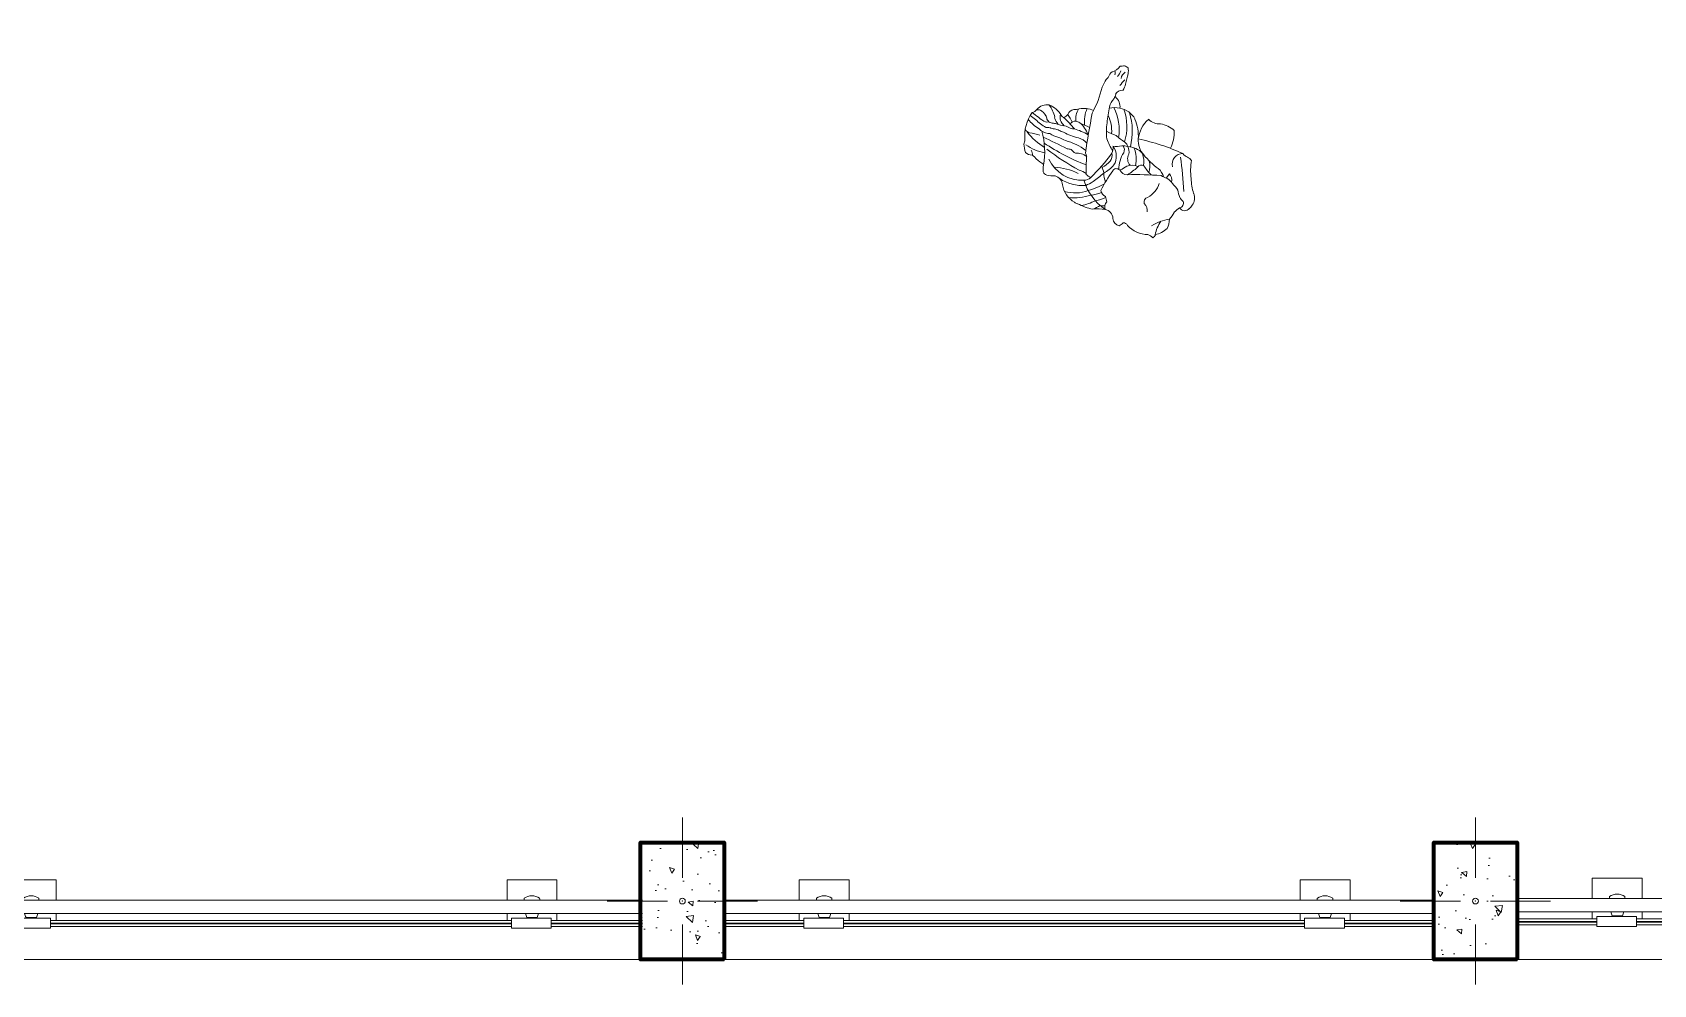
# Model space of a CAD drawing. Header units: millimetres. Extents: x 1 to 121, y 0 to 90.
# Drawn here: x 36.991 to 41.846, y 57.423 to 60.275 of the extents above; entities that cross this region are included whole.
import ezdxf

# ---------------------------------------------------------------- set-up
doc = ezdxf.new("R2010")
doc.units = ezdxf.units.MM
for name, color, linetype, lineweight in [('05', 152, 'Continuous', 50), ('A-FLOR-HRAL', 11, 'Continuous', 9), ('COLUMNAS 50', 32, 'Continuous', 70), ('Cotas varias El', 253, 'Continuous', 13), ('GRAFO 0 BLANCO', 7, 'Continuous', 0), ('GRAFO 02', 7, 'Continuous', 20), ('MOBILIARIO_Pluma_Nº__41', 7, 'Continuous', 20), ('PERSONAS', 8, 'Continuous', 0)]:
    doc.layers.add(name, color=color, linetype=linetype, lineweight=lineweight)
doc.layers.add('MOBILIARIO_Pluma_Nº__61', color=7, linetype='Continuous', lineweight=20, true_color=0x6a6a6a)

# ---------------------------------------------------------------- blocks, each defined once
blk = doc.blocks.new('columna pasillos')
at = {"layer": 'GRAFO 0 BLANCO'}
h = blk.add_hatch(dxfattribs=at)
h.set_pattern_fill('AR-CONC', color=256, scale=0.024, angle=-90)
h.set_pattern_definition([(320, (0, 0), (-0.015060515, -0.17214244), [0.018, -0.198]), (265, (0, 0), (0.18052611, 0.03330032), [0.0144, -0.1584]), (10.45144, (-0.00126, -0.01435), (0.1654656, -0.13884213), [0.01529765, -0.16827411]), (316.1842, (0.048, -7e-10), (-0.03972463, -0.25613792), [0.027, -0.297]), (6.63563, (0.0447, -0.02134), (0.23378846, -0.22431887), [0.02294648, -0.2524113]), (261.18416, (0.048, -7e-10), (0.23378846, -0.22431887), [0.0216, -0.2376]), (291, (0.036, -0.024), (-0.096628536, -0.14325769), [0.018, -0.198]), (236, (0.036, -0.024), (0.17403601, -0.05839568), [0.0144, -0.1584]), (341.45144, (0.02795, -0.03594), (0.07740747, -0.20165337), [0.01529765, -0.16827411]), (307.5, (0, 0), (0.079894525, -0.002918366), [0, -0.15648, 0, -0.1608, 0, -0.159]), (277.5, (0, 0), (0.09465881, -0.06313669), [0, -0.09168, 0, -0.15288, 0, -0.0606]), (237.5, (7e-10, 0.05352), (-0.005413171, -0.128117385), [0, -0.06, 0, -0.1872, 0, -0.2484]), (227.5, (1e-09, 0.07752), (0.024025194, -0.13996468), [0, -0.078, 0, -0.12432, 0, -0.1764])])
h.paths.add_polyline_path([(-235.5347, 35.024), (-235.7847, 35.024), (-235.7847, 34.674), (-235.5347, 34.674)])
h.paths.add_polyline_path([(-235.651, 34.849, -1), (-235.6684, 34.849, -1)], flags=16)
at = {"layer": 'COLUMNAS 50', "color": 1, "linetype": 'Continuous', "lineweight": 9}
for p, q in [((-235.6597, 35.099), (-235.6597, 34.919)), ((-235.7047, 34.849), (-235.8847, 34.849)), ((-235.6147, 34.849), (-235.4347, 34.849)), ((-235.6597, 34.779), (-235.6597, 34.599))]:
    blk.add_line(p, q, dxfattribs=at)
at = {"layer": 'COLUMNAS 50', "linetype": 'Continuous'}
blk.add_lwpolyline([(-235.7847, 35.024), (-235.5347, 35.024), (-235.5347, 34.674), (-235.7847, 34.674)], close=True, dxfattribs=at)
at = {"layer": 'COLUMNAS 50', "color": 1, "linetype": 'Continuous', "lineweight": 9}
blk.add_circle((-235.6597, 34.849), 0.00871, dxfattribs=at)
blk.add_point((-235.6597, 34.849), dxfattribs=at)
blk = doc.blocks.new('A$C64873CB9')
at = {"layer": 'MOBILIARIO_Pluma_Nº__41', "linetype": 'Continuous', "lineweight": 0, "true_color": 0x000000}
h = blk.add_hatch(color=18, dxfattribs=at)
h.paths.add_polyline_path([(0.1, 1.2), (0.1, 1.2), (0.1, 1.2), (0.1, 1.2), (0.1, 1.2), (0.1, 1.1), (0.1, 1.1), (0.1, 1.1), (0, 1.1), (0, 1.1), (0, 1), (0, 1), (0, 0.9), (0, 0.8), (0, 0.8), (0.1, 0.7), (0.1, 0.7), (0.1, 0.7), (0.2, 0.7), (0.3, 0.7), (0.3, 0.7), (0.3, 0.8), (0.4, 0.8), (0.4, 0.8), (0.4, 0.9), (0.4, 0.9), (0.4, 1), (0.3, 1.1), (0.3, 1.1), (0.3, 1.1), (0.3, 1.1), (0.3, 1.1), (0.3, 1.1), (0.3, 1.1), (0.3, 1.1), (0.3, 1.1), (0.3, 1.1), (0.3, 1.1), (0.3, 1.1), (0.3, 1.1), (0.3, 1.1), (0.3, 1.1), (0.3, 1.1), (0.3, 1.1), (0.3, 1.1), (0.3, 1.1), (0.3, 1.1), (0.3, 1.1), (0.3, 1.1), (0.3, 1.1), (0.3, 1.1), (0.3, 1.1), (0.3, 1.1), (0.3, 1.1), (0.3, 1.1), (0.3, 1.1), (0.3, 1.1), (0.3, 1.1), (0.3, 1.1), (0.3, 1.2), (0.3, 1.2), (0.3, 1.2), (0.3, 1.2), (0.3, 1.2), (0.3, 1.2), (0.3, 1.2), (0.3, 1.2), (0.3, 1.2), (0.3, 1.3), (0.3, 1.3), (0.3, 1.3), (0.3, 1.3), (0.3, 1.3), (0.3, 1.3), (0.3, 1.3), (0.3, 1.3), (0.2, 1.3), (0.2, 1.4), (0.1, 1.3), (0.1, 1.3), (0.1, 1.3), (0.1, 1.3), (0.1, 1.2), (0.1, 1.2), (0.1, 1.2), (0.1, 1.2), (0.1, 1.2)])
h.paths.add_polyline_path([(0.1, 1.2), (0.1, 1.3), (0.1, 1.3), (0.1, 1.3), (0.1, 1.3), (0.2, 1.3), (0.2, 1.3), (0.2, 1.3), (0.2, 1.3), (0.2, 1.3), (0.2, 1.3), (0.2, 1.3), (0.2, 1.3), (0.2, 1.3), (0.2, 1.3), (0.2, 1.3), (0.2, 1.3), (0.3, 1.2), (0.3, 1.2), (0.2, 1.2), (0.2, 1.2), (0.2, 1.1), (0.2, 1.1), (0.2, 1.1), (0.2, 1.1), (0.2, 1.1), (0.2, 1.1), (0.2, 1.1), (0.2, 1.1), (0.2, 1), (0.2, 1), (0.2, 1.1), (0.2, 1.1), (0.1, 1.1), (0.1, 1.1), (0.1, 1.1), (0.1, 1.1), (0.1, 1.1), (0.1, 1.1), (0.1, 1.1), (0.1, 1.1), (0.1, 1.1), (0.1, 1.1), (0.2, 1.1), (0.1, 1.2)], flags=0)
for points in [[(0.1, 0), (0.1, 0), (0.1, 0), (0.1, 0), (0.1, 0), (0.1, 0), (0.2, 0), (0.2, 0), (0.2, 0), (0.2, 0.1), (0.2, 0.1), (0.2, 0.1), (0.2, 0.1), (0.2, 0.1), (0.2, 0.1), (0.2, 0.1), (0.2, 0.1), (0.2, 0.1), (0.2, 0.1), (0.2, 0.1), (0.2, 0.1), (0.2, 0.1), (0.2, 0.1), (0.1, 0.1), (0.1, 0.1), (0.1, 0.1), (0.1, 0.1), (0.1, 0.1), (0.1, 0.1), (0.1, 0.1), (0.1, 0.1), (0.1, 0.1), (0.1, 0.1), (0.1, 0.1), (0.1, 0.1), (0.1, 0.1)], [(0.2, 1.2), (0.2, 1.2), (0.2, 1.2), (0.2, 1.2)], [(0.2, 0.1), (0.2, 0.1), (0.2, 0), (0.2, 0), (0.2, 0), (0.2, 0), (0.2, 0), (0.3, 0), (0.3, 0.1), (0.2, 0.1), (0.2, 0.1), (0.2, 0.1), (0.2, 0.1), (0.2, 0.1), (0.2, 0.1), (0.2, 0.1), (0.2, 0.1), (0.2, 0.1), (0.2, 0.1), (0.2, 0.1), (0.2, 0.1), (0.2, 0.1), (0.2, 0.1), (0.2, 0.1), (0.2, 0.1), (0.2, 0.1), (0.2, 0.1), (0.2, 0.1), (0.2, 0.1), (0.2, 0.1), (0.2, 0.1), (0.2, 0.1), (0.2, 0.1), (0.2, 0.1), (0.2, 0.1), (0.2, 0.1), (0.2, 0.1)]]:
    blk.add_hatch(color=18, dxfattribs=at).paths.add_polyline_path(points)
at = {"layer": 'MOBILIARIO_Pluma_Nº__61', "linetype": 'Continuous', "lineweight": 0, "true_color": 0x353535}
for points in [[(0.1, 0.7), (0, 0.7), (0, 0.7), (0, 0.6), (0, 0.6), (0, 0.6), (0, 0.5), (0, 0.5), (0, 0.5), (0, 0.5), (0, 0.5), (0, 0.5), (0, 0.5), (0.1, 0.5), (0.1, 0.5), (0.1, 0.5), (0.1, 0.5), (0.1, 0.5), (0.2, 0.5), (0.2, 0.5), (0.2, 0.4), (0.2, 0.4), (0.2, 0.3), (0.2, 0.3), (0.2, 0.2), (0.2, 0.2), (0.2, 0.2), (0.2, 0.1), (0.2, 0.1), (0.2, 0.1), (0.2, 0.1), (0.2, 0.1), (0.2, 0.1), (0.2, 0.1), (0.2, 0.1), (0.2, 0.1), (0.2, 0.1), (0.2, 0.1), (0.2, 0.1), (0.2, 0.1), (0.2, 0.1), (0.2, 0.1), (0.2, 0.1), (0.2, 0.1), (0.2, 0.1), (0.2, 0.1), (0.2, 0.1), (0.2, 0.1), (0.2, 0.1), (0.2, 0.1), (0.2, 0.1), (0.2, 0.1), (0.2, 0.1), (0.2, 0.1), (0.2, 0.1), (0.2, 0.1), (0.2, 0.1), (0.2, 0.1), (0.2, 0.1), (0.3, 0.2), (0.3, 0.2), (0.3, 0.2), (0.3, 0.3), (0.3, 0.3), (0.3, 0.3), (0.3, 0.3), (0.3, 0.3), (0.3, 0.3), (0.2, 0.3), (0.2, 0.3), (0.2, 0.4), (0.2, 0.4), (0.2, 0.4), (0.2, 0.4), (0.2, 0.4), (0.2, 0.4), (0.2, 0.4), (0.2, 0.4), (0.2, 0.4), (0.2, 0.5), (0.3, 0.5), (0.3, 0.5), (0.3, 0.5), (0.3, 0.5), (0.3, 0.5), (0.3, 0.5), (0.3, 0.5), (0.3, 0.5), (0.3, 0.5), (0.3, 0.5), (0.3, 0.5), (0.3, 0.5), (0.4, 0.5), (0.4, 0.5), (0.4, 0.6), (0.3, 0.8), (0.3, 0.7), (0.3, 0.7), (0.2, 0.7), (0.1, 0.7), (0.1, 0.7)], [(0.2, 1.2), (0.2, 1.2), (0.2, 1.3), (0.2, 1.3), (0.2, 1.2), (0.2, 1.2), (0.2, 1.2), (0.2, 1.2), (0.1, 1.2), (0.1, 1.2), (0.2, 1.2), (0.2, 1.2), (0.2, 1.2)], [(0.1, 0.3), (0.1, 0.3), (0.1, 0.3), (0.1, 0.2), (0.1, 0.2), (0.1, 0.2), (0.1, 0.1), (0.1, 0.1), (0.1, 0.1), (0.1, 0.1), (0.1, 0.1), (0.1, 0.1), (0.1, 0.1), (0.1, 0.1), (0.1, 0.1), (0.1, 0.1), (0.1, 0.1), (0.2, 0.1), (0.2, 0.1), (0.2, 0.1), (0.2, 0.1), (0.2, 0.1), (0.2, 0.1), (0.2, 0.1), (0.2, 0.1), (0.2, 0.1), (0.2, 0.1), (0.2, 0.1), (0.2, 0.1), (0.2, 0.2), (0.2, 0.2), (0.2, 0.2), (0.2, 0.3), (0.2, 0.3), (0.1, 0.3), (0.1, 0.3)], [(0.2, 1.2), (0.2, 1.2), (0.2, 1.2), (0.2, 1.2), (0.2, 1.2), (0.2, 1.2), (0.2, 1.2)]]:
    blk.add_hatch(color=250, dxfattribs=at).paths.add_polyline_path(points)
at = {"layer": 'MOBILIARIO_Pluma_Nº__61', "linetype": 'Continuous', "lineweight": 0, "true_color": 0x1a1a1a}
for points in [[(0.1, 1.3), (0.1, 1.2), (0.1, 1.2), (0.2, 1.1), (0.1, 1.1), (0.1, 1.1), (0.1, 1.1), (0.1, 1.1), (0.1, 1.1), (0.1, 1.1), (0.1, 1.1), (0.1, 1.1), (0.1, 1.1), (0.1, 1.1), (0.1, 1.1), (0.1, 1.1), (0.1, 1.1), (0.2, 1.1), (0.2, 1.1), (0.2, 1), (0.2, 1), (0.2, 1.1), (0.2, 1.1), (0.2, 1.1), (0.2, 1.1), (0.2, 1.1), (0.2, 1.1), (0.2, 1.1), (0.2, 1.1), (0.2, 1.1), (0.2, 1.1), (0.2, 1.1), (0.2, 1.1), (0.2, 1.1), (0.2, 1.1), (0.2, 1.1), (0.2, 1.2), (0.2, 1.2), (0.3, 1.2), (0.3, 1.2), (0.2, 1.3), (0.2, 1.3), (0.2, 1.3), (0.2, 1.3), (0.2, 1.3), (0.2, 1.3), (0.2, 1.3), (0.2, 1.3), (0.2, 1.3), (0.2, 1.3), (0.2, 1.3), (0.2, 1.3), (0.2, 1.3), (0.2, 1.3), (0.2, 1.3), (0.1, 1.3), (0.1, 1.3), (0.1, 1.3)], [(0.1, 0.3), (0.1, 0.3), (0.2, 0.3), (0.2, 0.3), (0.2, 0.2), (0.2, 0.3), (0.2, 0.3), (0.2, 0.3), (0.2, 0.3), (0.2, 0.3), (0.2, 0.3), (0.2, 0.3), (0.2, 0.3), (0.2, 0.3), (0.2, 0.3), (0.2, 0.3), (0.2, 0.3), (0.2, 0.3), (0.2, 0.3), (0.2, 0.4), (0.2, 0.4), (0.2, 0.5), (0.2, 0.5), (0.1, 0.5), (0.1, 0.5), (0.1, 0.5), (0.1, 0.5), (0.1, 0.4), (0.1, 0.3), (0.1, 0.3)], [(0.3, 0.3), (0.3, 0.3), (0.3, 0.3), (0.3, 0.3), (0.3, 0.3), (0.3, 0.3), (0.3, 0.4), (0.3, 0.4), (0.3, 0.5), (0.2, 0.5), (0.2, 0.4), (0.2, 0.4), (0.2, 0.4), (0.2, 0.4), (0.2, 0.4), (0.2, 0.3), (0.2, 0.3), (0.3, 0.3)]]:
    blk.add_hatch(color=250, dxfattribs=at).paths.add_polyline_path(points)
blk = doc.blocks.new('A$C11437024')
at = {"layer": 'PERSONAS'}
blk.add_line((0.1298, 0.3846), (0.1446, 0.3866), dxfattribs=at)
for centre, radius, start, end in [((0.1523, 0.4569), 0.0324, 96.882, 156.86), ((0.157, 0.4372), 0.0525, 86.4235, 99.3015), ((0.1613, 0.4732), 0.0165, 345.6512, 93.6349), ((0.8423, -0.2216), 0.971, 136.5528, 142.091), ((-0.0114, 0.5425), 0.1525, 315.7725, 331.461), ((0.0941, 0.4748), 0.0667, 320.5732, 338.2044), ((0.13, 0.4612), 0.0283, 336.6051, 6.3383), ((0.1698, 0.4584), 0.0131, 54.9373, 152.7352), ((0.1937, 0.5398), 0.0727, 256.9377, 271.9755), ((0.2238, 0.3665), 0.1044, 92.7271, 105.3168), ((0.2534, 0.4365), 0.0487, 104.2541, 135.2503), ((0.2952, 0.5685), 0.124, 231.9677, 255.9598), ((0.2276, 0.541), 0.0838, 277.7875, 305.2643), ((0.2373, 0.4119), 0.0719, 57.5211, 86.6767), ((0.2816, 0.4637), 0.0106, 61.3824, 122.437), ((0.3123, 0.47), 0.0258, 173.4969, 208.0655), ((0.2341, 0.4053), 0.0764, 356.0926, 43.5195), ((0.0829, 0.3976), 0.0214, 166.5048, 203.4343), ((-0.0429, 0.5508), 0.1816, 305.2918, 320.8274), ((0.1542, 0.383), 0.0245, 119.3554, 176.2752), ((0.1814, 0.4002), 0.0394, 166.5386, 195.544), ((0.2998, 0.4039), 0.1569, 169.5339, 177.986), ((0.2621, 0.3929), 0.0261, 126.8695, 182.2899), ((0.3204, 0.3956), 0.011, 156.0021, 231.666), ((0.0324, 0.3788), 0.0325, 350.0382, 18.4343), ((0.0857, 0.3935), 0.0294, 223.5547, 326.702), ((0.6378, 0.58), 0.6095, 199.8274, 211.8892), ((0.1844, 0.3568), 0.0438, 148.6384, 184.9699), ((0.0338, 0.3444), 0.1187, 13.4206, 22.4311), ((0.74, 0.8514), 0.7609, 219.0608, 225.985), ((0.197, 0.3311), 0.0592, 70.1892, 119.0618), ((0.2238, 0.3998), 0.0147, 242.758, 326.8439), ((0.3146, 0.351), 0.0361, 70.6357, 91.5582), ((0.3409, 0.3406), 0.0243, 132.8403, 216.4412), ((0.3076, 0.3731), 0.0224, 318.7601, 31.9717), ((0.1081, 0.2441), 0.0993, 107.6447, 136.4037), ((0.1026, 0.3126), 0.0665, 180, 216.3547), ((0.2115, 0.2544), 0.081, 127.1591, 151.1093), ((-0.0772, 0.3241), 0.22, 353.3999, 7.5471), ((0.1892, 0.2937), 0.0538, 115.3761, 149.7639), ((0.0273, 0.3544), 0.1393, 345.6784, 358.6971), ((0.175, 0.3228), 0.013, 192.9949, 281.1959), ((0.212, 0.3216), 0.0386, 197.829, 244.5816), ((0.164, 0.1245), 0.186, 75.3697, 85.8152), ((0.3631, 0.2683), 0.0762, 142.269, 153.4417), ((0.3018, 0.3376), 0.0227, 272.7271, 329.6195), ((0.1734, 0.3027), 0.1498, 330.7643, 9.0047), ((0.302, 0.2972), 0.0242, 29.4297, 60.8306), ((0.4211, 0.3962), 0.1219, 215.0772, 230.5711), ((0.3009, 0.211), 0.1006, 64.8521, 77.3012), ((0.0164, 0.2406), 0.0462, 0.3871, 44.9989), ((0.0812, 0.3039), 0.0603, 310.3644, 355.1805), ((0.1997, 0.2908), 0.0591, 177.3475, 221.1866), ((0.2189, 0.2358), 0.079, 121.1508, 157.4498), ((0.1844, 0.2418), 0.0311, 121.4204, 160.8291), ((0.1616, 0.2936), 0.026, 284.5599, 356.0299), ((0.1555, 0.3436), 0.0903, 282.4171, 312.9356), ((0.1851, 0.2177), 0.0699, 64.9856, 81.4694), ((0.1933, 0.2879), 0.0242, 341.3328, 42.2653), ((0.2398, 0.2844), 0.0239, 190.3019, 217.9766), ((0.2275, 0.2786), 0.011, 233.6076, 290.6812), ((0.1494, 0.7782), 0.5165, 279.1328, 286.0747), ((0.2062, 0.3023), 0.0661, 314.309, 335.7895), ((0.2003, 0.0478), 0.2398, 61.0834, 72.5463), ((0.2733, 0.2947), 0.023, 326.3178, 19.6838), ((0.2619, 0.2056), 0.0875, 48.538, 67.8925), ((0.261, 0.2066), 0.1045, 53.7584, 70.2621), ((0.2562, 0.1471), 0.1394, 37.5334, 62.8336), ((0.2765, 0.1587), 0.1399, 54.2091, 70.7334), ((0.2181, 0.2216), 0.1492, 15.5663, 32.6229), ((0.0693, 0.3244), 0.0837, 265.4518, 307.5184), ((0.2363, 0.1079), 0.1723, 119.7356, 151.2029), ((0.2065, 0.16), 0.1305, 131.3504, 155.6464), ((0.2112, 0.1152), 0.1348, 115.9055, 154.3103), ((0.1743, 0.2402), 0.0224, 148.781, 185.7697), ((-0.0367, 0.2002), 0.1925, 2.3082, 11.3102), ((0.2097, 0.2815), 0.0621, 208.55, 223.9591), ((0.1803, 0.2384), 0.0179, 107.8355, 171.7022), ((0.1327, 0.1859), 0.0617, 36.1707, 58.3696), ((-0.0047, 0.2794), 0.2025, 335.7301, 346.1296), ((0.2274, 0.2151), 0.0455, 102.6791, 170.8703), ((0.2092, 0.201), 0.0342, 108.6439, 141.5447), ((0.2234, 0.2141), 0.0317, 101.7939, 142.4598), ((0.267, -0.2702), 0.5082, 87.7933, 97.7647), ((0.2169, 0.1348), 0.1103, 75.4955, 90), ((0.2224, 0.1602), 0.0994, 72.4903, 92.8985), ((0.4224, 0.1477), 0.2011, 147.7455, 153.4651), ((-0.1349, 0.6478), 0.5996, 310.1776, 314.9011), ((0.2369, -0.004), 0.2594, 78.3079, 86.5936), ((0.2255, 0.2231), 0.0627, 0, 13.4204), ((0.2855, 0.2125), 0.0252, 42.5656, 87.7095), ((0.3272, 0.2238), 0.0406, 183.1962, 213.6195), ((0.2658, 0.1424), 0.1102, 65.9145, 77.5929), ((0.2368, 0.1571), 0.0989, 338.6422, 47.0988), ((0.2355, 0.1591), 0.1128, 10.1492, 48.1222), ((0.2706, 0.1648), 0.1035, 27.4718, 63.8299), ((0.2994, 0.2367), 0.0675, 323.1286, 13.7499), ((0.347, 0.2514), 0.018, 4.2079, 34.8719), ((0.1435, 0.1967), 0.0585, 163.0006, 213.7511), ((0.233, 0.1064), 0.1353, 125.1949, 160.7785), ((0.2239, 0.1204), 0.0985, 130.1736, 159.8997), ((0.0496, 0.3041), 0.1692, 305.6375, 320.3542), ((-0.3081, 0.021), 0.5, 18.6589, 21.9611), ((-1.7284, 2.9669), 3.4156, 303.4993, 305.3548), ((0.3884, 0.1918), 0.1467, 185.709, 209.861), ((0.2864, 0.1691), 0.0402, 149.0686, 162.4735), ((0.2934, 0.1932), 0.041, 184.095, 230.2534), ((-0.2218, -0.0069), 0.5353, 9.4888, 23.3549), ((-0.355, 0.0229), 0.6725, 6.4626, 15.3937), ((0.4504, 0.2524), 0.1564, 197.4007, 222.5066), ((0.3736, 0.1781), 0.0271, 138.241, 209.2502), ((0.0658, 0.0775), 0.0594, 101.0403, 119.148), ((0.0693, 0.1462), 0.0182, 215.1331, 289.7688), ((0.0958, 0.0973), 0.0378, 103.5697, 122.6766), ((0.1172, 0.1358), 0.0361, 128.2323, 183.1562), ((0.0858, 0.1866), 0.0526, 271.2396, 299.6031), ((0.1487, 0.1957), 0.0624, 210.3274, 237.4277), ((-0.2382, 0.6754), 0.6388, 303.2173, 307.2149), ((-0.0913, 0.0267), 0.3032, 16.4777, 22.0785), ((0.2638, 0.1191), 0.0647, 150.8382, 185.6631), ((0.2743, 0.1615), 0.0678, 187.5743, 205.9127), ((0.2826, 0.1634), 0.057, 177.8732, 205.7862), ((0.1302, 0.0728), 0.1207, 12.4848, 33.0401), ((0.1204, 0.1438), 0.1479, 1.0287, 6.9521), ((0.3655, 0.2034), 0.1128, 210.376, 215.9745), ((1.52, 0.5006), 1.2977, 196.2608, 199.4525), ((0.2981, 0.1096), 0.0758, 29.4773, 46.8403), ((0.2798, 0.2142), 0.1169, 307.6461, 316.7196), ((0.352, 0.1397), 0.0141, 336.5701, 31.0585), ((0.0438, 0.0685), 0.0562, 124.507, 141.2476), ((0.0458, 0.1107), 0.0463, 188.7466, 202.5395), ((0.2317, 0.3598), 0.3515, 229.4003, 231.4835), ((-0.6892, 1.3394), 1.4111, 299.7931, 300.9623), ((0.0203, 0.1306), 0.0251, 255.6781, 303.6407), ((0.0596, -0.0259), 0.1276, 100.0678, 108.0032), ((0.03, 0.2437), 0.1242, 270, 279.5267), ((0.0563, 0.0638), 0.0322, 121.667, 142.3042), ((0.0187, 0.2788), 0.2013, 283.0686, 289.9384), ((0.2265, -0.1447), 0.2724, 104.8302, 120.7083), ((0.2063, 0.1357), 0.0601, 198.5962, 236.3861), ((0.1304, 0.1782), 0.0823, 289.2467, 321.515), ((0.1622, 0.1376), 0.0546, 283.7191, 318.8892), ((0.2585, 0.1275), 0.0608, 194.0346, 205.0342), ((0.2151, 0.1118), 0.0155, 220.5977, 288.4761), ((0.372, 0.0401), 0.1696, 160.5203, 168.7249), ((0.3268, 0.1734), 0.1209, 200.0692, 209.3302), ((0.4569, 0.0798), 0.2379, 171.6953, 182.1191), ((0.2007, 0.0934), 0.0293, 22.3771, 44.9964), ((0.3023, 0.1236), 0.0768, 194.321, 207.0652), ((0.1806, 0.0446), 0.0691, 20.7924, 39.5846), ((0.2061, 0.0732), 0.0492, 16.1055, 31.5011), ((0.4866, 0.1879), 0.2358, 197.0358, 202.6239), ((0.2052, 0.0612), 0.0732, 10.7034, 29.4041), ((0.4559, -0.0409), 0.1933, 122.7719, 150.5826), ((0.1477, 0.0531), 0.1708, 351.0691, 12.7361), ((0.2234, 0.0324), 0.1218, 7.8091, 34.1238), ((0.355, 0.1175), 0.00556, 132.6025, 204.7764), ((0.2842, 0.0978), 0.068, 352.6472, 14.8567), ((0.7418, 0.1238), 0.3917, 185.0813, 186.3405), ((0.0188, 0.0476), 0.0377, 58.324, 99.0574), ((0.042, 0.1127), 0.0332, 263.9913, 293.5), ((0.0604, 0.068), 0.0152, 75.4702, 109.9821), ((0.163, 0.0631), 0.0247, 30.9716, 66.0387), ((0.1979, 0.0999), 0.0277, 240.2565, 286.0587), ((0.2101, 0.0487), 0.025, 71.6192, 100.4909), ((0.2844, 0.0451), 0.0673, 165.3979, 202.6109), ((0.2118, 0.0664), 0.00868, 330.4681, 43.7827), ((0.2058, 0.0848), 0.0287, 296.441, 6.4909), ((0.3001, 0.0083), 0.0785, 145.1412, 171.9513), ((0.2356, 0.056), 0.00283, 269.5031, 352.8759), ((0.1206, 0.0968), 0.1248, 340.7317, 349.3006), ((0.2651, 0.0808), 0.0231, 210.2533, 223.4796), ((0.1663, 0.0054), 0.1013, 28.7821, 35.9063), ((0.298, 0.1005), 0.0467, 196.9888, 213.4079), ((0.2209, 0.0513), 0.0346, 343.5061, 3.6422), ((0.2915, 0.0682), 0.0389, 201.0351, 208.5097), ((0.244, 0.0322), 0.0219, 33.4518, 52.5912), ((0.2219, 0.0456), 0.0472, 21.7031, 38.1537), ((0.2042, 0.0217), 0.0623, 359.9418, 21.2949), ((0.3481, 0.124), 0.1024, 216.4658, 222.106), ((0.215, 0.0358), 0.0603, 1.9904, 18.8225), ((0.287, 0.0788), 0.0107, 201.7989, 233.3313), ((0.2431, 0.0448), 0.0453, 359.8665, 34.1111), ((0.1394, 0.0185), 0.1513, 354.9723, 9.9377), ((0.5592, 0.1975), 0.2955, 208.1532, 213.768), ((0.3844, 0.0545), 0.0425, 139.1313, 158.894), ((0.2348, 0.134), 0.144, 321.1686, 330.2546), ((0.3377, 0.064), 0.0222, 356.0993, 47.9754), ((0.2509, 0.0376), 0.034, 212.7367, 275.9838), ((0.2936, 0.0212), 0.0456, 165.9654, 192.0593), ((0.2634, 0.0171), 0.0153, 200.8521, 240.4799), ((0.2702, 0.0276), 0.0212, 139.4023, 167.4734), ((0.2544, -0.0272), 0.0311, 61.16, 90), ((0.7762, 0.0803), 0.5131, 186.5658, 189.0013), ((0.253, 0.1079), 0.1091, 278.6684, 319.3752), ((1.3012, 0.1295), 1.03, 185.1014, 187.1139), ((0.2976, 0.0234), 0.0188, 345.4007, 31.6982), ((0.3652, 0.0016), 0.0459, 113.4081, 129.804)]:
    blk.add_arc(centre, radius, start, end, dxfattribs=at)
at = {"layer": 'PERSONAS', "xscale": 0.002, "yscale": 0.002, "zscale": 0.002}
blk.add_blockref('A$C64873CB9', (0.1515, 0.3119), dxfattribs=at)
blk = doc.blocks.new('Barandilla - 50 x 12mm-V13-Nivel 2')
at = {"layer": 'A-FLOR-HRAL'}
for p, q in [((-26.7, 93), (-88, 93)), ((-88, 93), (-88, 18.2)), ((34.1, 93), (13.2, 93)), ((27, 79.4), (57, 79.4)), ((27, 79.4), (27, -39.6)), ((57, 79.4), (57, -39.6)), ((-88, 18.2), (-88, -56.6)), ((24.9, 2.6), (25.1, 33.6)), ((57, -39.6), (27, -39.6)), ((-88, -56.6), (-26.7, -56.6)), ((13.2, -56.6), (34.1, -56.6))]:
    blk.add_line(p, q, dxfattribs=at)
for centre, radius, start, end in [((-0.6, 18.2), 39.4, 144.0345, 215.4043), ((-19.3, -77.8), 119.9, 93.5424, 96.3187), ((-18.3, 114.4), 119.9, 285.3761, 291.1568), ((-19.3, -77.8), 119.9, 68.282, 74.1525), ((-18.3, 114.4), 119.9, 263.1201, 266.0112)]:
    blk.add_arc(centre, radius, start, end, dxfattribs=at)
blk = doc.blocks.new('Barandilla - 50 x 12mm-V14-Nivel 2')
at = {"layer": 'A-FLOR-HRAL'}
for p, q in [((-26.8, 93), (-88, 93)), ((-88, 93), (-88, 18.2)), ((34.1, 93), (13.1, 93)), ((27, 79.4), (57, 79.4)), ((27, 79.4), (27, -39.6)), ((57, 79.4), (57, -39.6)), ((-88, 18.2), (-88, -56.6)), ((24.9, 2.6), (25.1, 33.6)), ((57, -39.6), (27, -39.6)), ((-88, -56.6), (-26.8, -56.6)), ((13.1, -56.6), (34.1, -56.6))]:
    blk.add_line(p, q, dxfattribs=at)
for centre, radius, start, end in [((-0.6, 18.2), 39.4, 144.0345, 215.4043), ((-19.3, -77.8), 119.9, 93.584, 96.3187), ((-19.3, -77.8), 119.9, 68.282, 74.2079), ((-18.3, 114.4), 119.9, 285.3267, 291.1568), ((-18.3, 114.4), 119.9, 263.1201, 265.9625)]:
    blk.add_arc(centre, radius, start, end, dxfattribs=at)
blk = doc.blocks.new('Barandilla - Barandilla-558120-Nivel 2')
at = {"layer": 'A-FLOR-HRAL'}
for p, q in [((54872.7, 72178.7), (52747.7, 72178.7)), ((52747.7, 72138.7), (54872.7, 72138.7)), ((52747.7, 72117.8), (52980.8, 72117.8)), ((52747.7, 72109.8), (52980.8, 72109.8)), ((52747.7, 72108.3), (52980.8, 72108.3)), ((52747.7, 72100.3), (52980.8, 72100.3)), ((53099.8, 72117.8), (54480.8, 72117.8)), ((53099.8, 72109.8), (54480.8, 72109.8)), ((53099.8, 72108.3), (54480.8, 72108.3)), ((53099.8, 72100.3), (54480.8, 72100.3)), ((54599.8, 72117.8), (54872.7, 72117.8)), ((54599.8, 72109.8), (54872.7, 72109.8)), ((54599.8, 72108.3), (54872.7, 72108.3)), ((54599.8, 72100.3), (54872.7, 72100.3))]:
    blk.add_line(p, q, dxfattribs=at)
at = {"extrusion": (0, 0, -1), "zscale": -1, "rotation": 270.0000000000002}
for name, p in [('Barandilla - 50 x 12mm-V13-Nivel 2', (-53060.2, 72151.9)), ('Barandilla - 50 x 12mm-V14-Nivel 2', (-54560.2, 72151.9))]:
    blk.add_blockref(name, p, dxfattribs=at)
blk = doc.blocks.new('Barandilla - Barandilla-558193-Nivel 2')
at = {"layer": 'A-FLOR-HRAL'}
for p, q in [((57247.7, 72178.7), (55122.7, 72178.7)), ((55122.7, 72138.7), (57247.7, 72138.7)), ((55122.7, 72117.8), (55355.8, 72117.8)), ((55122.7, 72109.8), (55355.8, 72109.8)), ((55122.7, 72108.3), (55355.8, 72108.3)), ((55122.7, 72100.3), (55355.8, 72100.3)), ((55474.8, 72117.8), (56855.8, 72117.8)), ((55474.8, 72109.8), (56855.8, 72109.8)), ((55474.8, 72108.3), (56855.8, 72108.3)), ((55474.8, 72100.3), (56855.8, 72100.3)), ((56974.8, 72117.8), (57247.7, 72117.8)), ((56974.8, 72109.8), (57247.7, 72109.8)), ((56974.8, 72108.3), (57247.7, 72108.3)), ((56974.8, 72100.3), (57247.7, 72100.3))]:
    blk.add_line(p, q, dxfattribs=at)
at = {"extrusion": (0, 0, -1), "zscale": -1, "rotation": 270.0000000000002}
for name, p in [('Barandilla - 50 x 12mm-V13-Nivel 2', (-55435.2, 72151.9)), ('Barandilla - 50 x 12mm-V14-Nivel 2', (-56935.2, 72151.9))]:
    blk.add_blockref(name, p, dxfattribs=at)
blk = doc.blocks.new('Barandilla - Barandilla-558288-Nivel 2')
at = {"layer": 'A-FLOR-HRAL'}
for p, q in [((59622.7, 72183.7), (57497.7, 72183.7)), ((57497.7, 72143.7), (59622.7, 72143.7)), ((57497.7, 72122.8), (57730.8, 72122.8)), ((57497.7, 72114.8), (57730.8, 72114.8)), ((57497.7, 72113.3), (57730.8, 72113.3)), ((57497.7, 72105.3), (57730.8, 72105.3)), ((57849.8, 72122.8), (59230.8, 72122.8)), ((57849.8, 72114.8), (59230.8, 72114.8)), ((57849.8, 72113.3), (59230.8, 72113.3)), ((57849.8, 72105.3), (59230.8, 72105.3)), ((59349.8, 72122.8), (59622.7, 72122.8)), ((59349.8, 72114.8), (59622.7, 72114.8)), ((59349.8, 72113.3), (59622.7, 72113.3)), ((59349.8, 72105.3), (59622.7, 72105.3))]:
    blk.add_line(p, q, dxfattribs=at)
at = {"extrusion": (0, 0, -1), "zscale": -1, "rotation": 270.0000000000002}
for name, p in [('Barandilla - 50 x 12mm-V13-Nivel 2', (-57810.2, 72156.9)), ('Barandilla - 50 x 12mm-V14-Nivel 2', (-59310.2, 72156.9))]:
    blk.add_blockref(name, p, dxfattribs=at)

msp = doc.modelspace()

# ---------------------------------------------------------------- linework, layer by layer
at = {"layer": '05'}
for points in [[(39.0621, 57.8485), (38.8121, 57.8485), (38.8121, 57.4985), (39.0621, 57.4985)], [(41.437, 57.8485), (41.187, 57.8485), (41.187, 57.4985), (41.437, 57.4985)]]:
    msp.add_lwpolyline(points, close=True, dxfattribs=at)
at = {"layer": 'Cotas varias El'}
msp.add_lwpolyline([(60.462, 60.7985), (60.462, 57.4985), (31.662, 57.4984), (31.662, 60.7985)], dxfattribs=at)

# ---------------------------------------------------------------- block references
at = {"layer": 'A-FLOR-HRAL', "xscale": 0.001, "yscale": 0.001, "zscale": 0.001}
for name in ['Barandilla - Barandilla-558120-Nivel 2', 'Barandilla - Barandilla-558193-Nivel 2', 'Barandilla - Barandilla-558288-Nivel 2']:
    msp.add_blockref(name, (-16.0552, -14.5025), dxfattribs=at)
at = {"layer": 'COLUMNAS 50', "rotation": 180}
for p in [(-196.7226, 92.5225), (-194.3476, 92.5225)]:
    msp.add_blockref('columna pasillos', p, dxfattribs=at)
at = {"layer": 'GRAFO 02', "xscale": 1.1, "yscale": 1.1, "zscale": 1.1, "rotation": 226.0242935021135}
msp.add_blockref('A$C11437024', (40.1901, 60.2482), dxfattribs=at)

doc.saveas('drawing.dxf')
